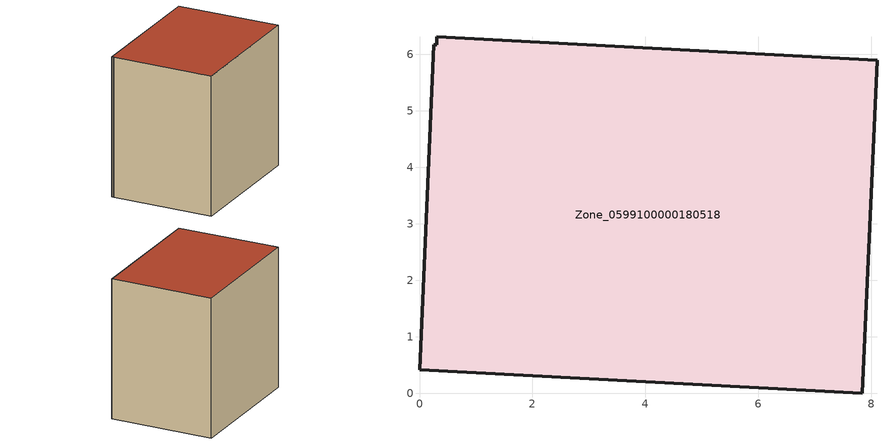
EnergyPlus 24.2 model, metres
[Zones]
Zone_0599100000180518
 floor ground (C_G): 0.3,6.32 8.1,5.9 7.84,0 0,0.42 0.25,6.18 0.3,6.17 z1.51
 wall outside (C_F): 7.84,0 8.1,5.9 0.3,6.32 0.3,6.17 0.25,6.18 0,0.42 7.84,0 z1.51:9.56
 roof outside (C_R): 8.1,5.9 0.3,6.32 0.3,6.17 0.25,6.18 0,0.42 7.84,0 z9.56
[BUILDING]
Pand.0599100000180518: North Axis=0; Terrain=City; Loads Convergence Tolerance Value=0.04; Temperature Convergence Tolerance Value=0.4; Solar Distribution=FullExterior; Maximum Number of Warmup Days=25; Minimum Number of Warmup Days=1
[Site:Location]
Rotterdam.The.Hague.AP_ZH_NLD Design_Conditions: Latitude=51.96; Longitude=4.45; Time Zone=1; Elevation=-4.5
[SITE:GROUNDTEMPERATURE:BUILDINGSURFACE]
18, 18, 18, 18, 18, 18, 18, 18, 18, 18, 18, 18
[MATERIAL] Thermal Absorptance=0.9; Solar Absorptance=0.7; Visible Absorptance=0.7
Name | Roughness | Thickness | Conductivity | Density | Specific Heat
G.TI.1946-1964 | MediumSmooth | 0.15 | 1 | 540 | 1210
F.TI.1946-1964 | Rough | 0.3 | 0.857143 | 1920 | 840
R.TI.1946-1964 | MediumRough | 0.2 | 0.277778 | 1500 | 1000
[CONSTRUCTION]
C_G: G.TI.1946-1964
C_F: F.TI.1946-1964
C_R: R.TI.1946-1964
[ZONE]
Zone_0599100000180518: Type=1; Multiplier=1; Ceiling Height=Autocalculate; Volume=Autocalculate; Floor Area=autocalculate; Part of Total Floor Area=Yes
[ZONEINFILTRATION:DESIGNFLOWRATE]
Infil_Zone_0599100000180518: Zone or ZoneList or Space or SpaceList=Zone_0599100000180518; Schedule=AlwaysOn; Design Flow Rate Calculation Method=Flow/Area; Flow Rate per Floor Area=0.003; Constant Term Coefficient=1; Temperature Term Coefficient=0; Velocity Term Coefficient=0; Velocity Squared Term Coefficient=0
[HVACTEMPLATE:ZONE:IDEALLOADSAIRSYSTEM]
Zone_0599100000180518: Maximum Heating Supply Air Temperature=50; Minimum Cooling Supply Air Temperature=13; Maximum Heating Supply Air Humidity Ratio=0.0156; Minimum Cooling Supply Air Humidity Ratio=0.0077; Heating Limit=NoLimit; Cooling Limit=NoLimit; Dehumidification Control Type=ConstantSensibleHeatRatio; Cooling Sensible Heat Ratio=0.7; Dehumidification Setpoint=60; Humidification Control Type=None; Humidification Setpoint=30; Outdoor Air Method=None; Outdoor Air Flow Rate per Person=0.00944; Outdoor Air Flow Rate per Zone Floor Area=0; Outdoor Air Flow Rate per Zone=0; Demand Controlled Ventilation Type=None; Outdoor Air Economizer Type=NoEconomizer; Heat Recovery Type=None; Sensible Heat Recovery Effectiveness=0.7; Latent Heat Recovery Effectiveness=0.65
[ZONECONTROL:THERMOSTAT]
ThermostatControl_Zone_0599100000180518: Zone or ZoneList=Zone_0599100000180518; Control Type Schedule=DualSetpointControlType; Control 1=Thermostat_Zone_0599100000180518; Temperature Difference Between Cutout And Setpoint=0
[THERMOSTATSETPOINT:DUALSETPOINT]
Thermostat_Zone_0599100000180518: Heating Setpoint Temperature Schedule=HeatingSetpoint_Zone_0599100000180518; Cooling Setpoint Temperature Schedule=CoolingSetpoint_Zone_0599100000180518
[SCHEDULE:COMPACT]
HeatingSetpoint_Zone_0599100000180518: Through: 12/31, For: AllDays, Until: 24:00, 21
CoolingSetpoint_Zone_0599100000180518: Through: 12/31, For: AllDays, Until: 24:00, 24
DualSetpointControlType: Through: 12/31, For: AllDays, Until: 24:00, 4
AlwaysOn: Through: 12/31, For: AllDays, Until: 24:00, 1
